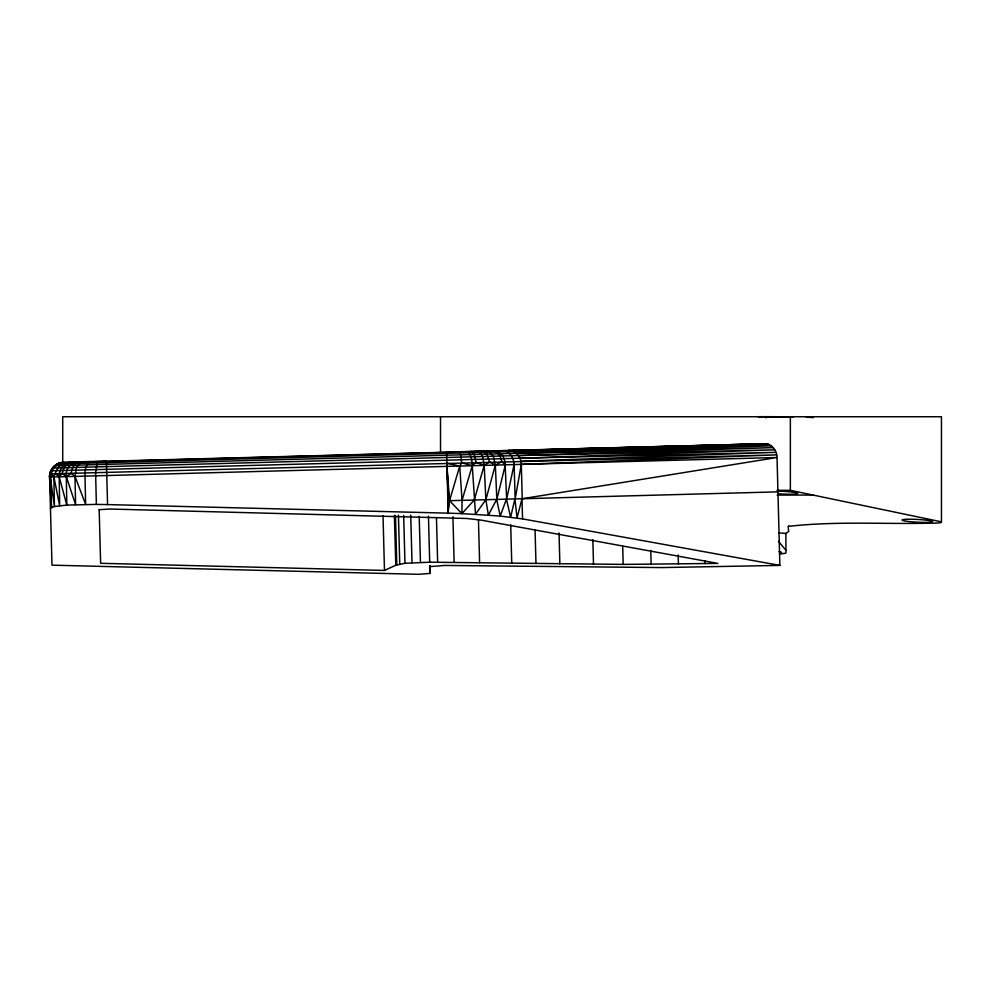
<?xml version="1.0" encoding="UTF-8"?>
<svg xmlns="http://www.w3.org/2000/svg" width="991" height="991" viewBox="0 0 991 991"><rect width="100%" height="100%" fill="white"/><g stroke="black" fill="none" stroke-linecap="round" stroke-linejoin="round"><path stroke-width="1.49" d="M941.45 522.207L941.45 416.74L62.718 416.74L62.718 462.834M779.88 565.403L522.542 518.9L500.195 516.063L461.917 513.611L462.041 500.344L459.737 466.043L461.707 462.809L460.617 454.819L458.982 451.747L766.7 443.745C772.918 445.095 776.907 451.388 777.031 457.508L779.88 565.403L662.099 567.57L444.513 565.452L429.958 566.617M788.762 526.345C835.549 520.956 885.112 524.35 932.791 523.137A17.33 1.561 3 0 0 939.579 522.839L941.029 522.554A16.884 1.511 3 0 0 939.233 521.377L790.36 490.322L776.981 490.322M448.266 500.715L447.969 513.152L461.917 513.611L474.243 500.021L484.203 465.386L482.617 456.504L479 451.562M50.392 508.309L54.418 506.5L66.818 505.088L66.31 476.621C64.811 458.56 85.189 462.178 96.845 461.484L106.396 461.224L107.561 504.58L447.969 513.152L449.53 500.69L459.737 466.043L446.854 463.206M64.551 462.351C58.11 462.524 52.449 467.566 51.247 473.847L53.91 476.956L59.671 505.72L59.187 476.82C58.618 468.978 65.431 460.332 73.805 462.463M51.247 473.847L50.652 477.043L51.507 507.318L49.55 477.08C49.228 469.437 55.818 462.463 63.474 462.388L766.7 443.745L60.302 462.822C54.022 464.432 49.302 470.576 49.612 477.08L51.99 565.167L418.673 574.309L429.834 573.43L429.933 565.489M72.838 462.128C66.93 462.425 63.003 468.111 62.235 473.549L66.31 476.621L71.241 473.314C71.823 468.557 74.201 462.524 79.639 461.942M505.014 450.868C510.836 452.602 513.92 458.845 514.094 464.581L506.636 499.154L505.026 461.633L502.994 455.947L497.42 451.066M488.674 451.301L493.32 456.207L495.327 465.089L485.863 499.712L475.507 514.255L472.063 462.524L471.097 456.814L468.594 451.846M514.094 464.581L515.159 498.919L521.316 464.383L776.746 454.869L49.823 473.884L54.418 506.5L53.91 476.956C55.992 470.527 60.03 461.496 68.069 462.624M462.041 500.344L472.261 465.708L476.101 462.413L474.169 454.46L471.035 451.413M97.415 461.831L95.607 472.657L96.375 504.407L107.561 504.58M99.174 509.609L100.624 563.297L384.483 570.444L395.793 565.254L394.381 515.221M96.375 504.407L66.818 505.088L59.187 476.82L62.235 473.549M766.093 417.843L767.604 416.815L793.692 416.74M88.756 462.066L85.833 467.17L84.929 472.942L85.635 504.419L74.982 476.398L76.48 467.43L80.791 462.277M788.774 525.887L788.043 526.555L788.762 531.362L785.9 533.418L778.468 532.885M99.112 509.708L109.617 509.027L466.897 518.479L481.341 520.176L717.905 563.408L623.19 564.399L429.698 562.207L404.96 563.272L395.793 565.254M476.101 462.413L484.203 465.386L489.616 462.054L495.327 465.089L501.83 461.719L505.36 464.816L496.838 499.414L495.327 465.089M759.465 417.372L760.828 416.815L759.131 417.372L760.159 417.025M60.302 462.822L63.474 462.388C55.806 462.512 49.377 469.461 49.55 477.08L777.031 457.508L522.245 498.733L521.316 464.383C521.266 457.458 515.89 450.286 508.532 450.41M809.635 416.74L806.166 417.025L813.277 417.657M779.545 553.746L781.812 553.659A17.231 1.548 3 0 0 785.9 552.867L785.9 533.418M520.919 461.211L776.04 452.342L519.928 458.214L50.801 470.836M519.928 458.214L774.851 449.827L518.367 455.538L52.436 468.074M518.367 455.538L773.253 447.635L516.348 453.321L54.641 465.745M57.305 463.961L769.09 444.525L511.306 450.694M516.348 453.321L771.295 445.839L513.957 451.685M777.898 491.858L447.635 500.74L447.969 513.152L448.898 500.703L446.941 466.389L449.53 500.69L461.917 513.611M758.115 416.691L774.293 416.691M777.155 495.066L813.128 495.066M766.625 416.74L767.604 416.815M492.564 450.843C498.077 451.078 500.975 456.938 501.83 461.719M482.344 451.116L486.891 454.113L489.616 462.054M461.707 462.809L472.261 465.708M781.812 553.659L779.843 553.052A15.398 1.387 3 0 0 779 551.628M71.241 473.314L74.982 476.398L75.589 504.654L66.31 476.621M55.459 473.735L59.187 476.82M778.468 541.321L785.9 550.29M484.203 465.386L485.863 499.712L488.377 515.085L496.677 499.414L500.195 516.063L506.438 499.154L510.625 517.166L514.936 498.931L517.042 518.02L521.997 498.733L522.542 518.9M446.941 466.389L448.415 500.715M704.96 560.646L705.035 563.706M678.178 554.972L678.426 564.127M650.765 550.463L651.137 564.35M622.707 546.029L623.19 564.399M592.841 539.587L593.498 564.251M559.035 532.96L559.865 563.904M535.066 529.95L535.97 563.582M510.712 524.759L511.74 563.222M478.442 519.557L479.607 562.752M452.912 516.745L454.138 562.417M447.858 500.728L446.557 452.082M436.449 517.55L437.65 562.231M428.459 516.138L429.698 562.207M429.636 565.75L429.834 573.43M419.218 516.348L420.457 562.368M410.732 515.085L412.008 562.727M403.671 515.407L404.96 563.272M398.432 515.196L399.745 563.966M395.471 515.518L396.796 564.709M383.009 515.593L384.483 570.444M790.36 416.74L790.36 490.322M440.524 416.74L440.524 452.937M778.492 491.115A15.299 1.375 3 0 1 797.73 493.431A15.299 1.375 3 0 1 778.592 493.778M909.565 521.6A15.323 1.375 3 0 0 932.581 521.613A15.323 1.375 3 0 0 909.688 519.222A15.323 1.375 3 0 0 909.565 521.6"/></g></svg>
